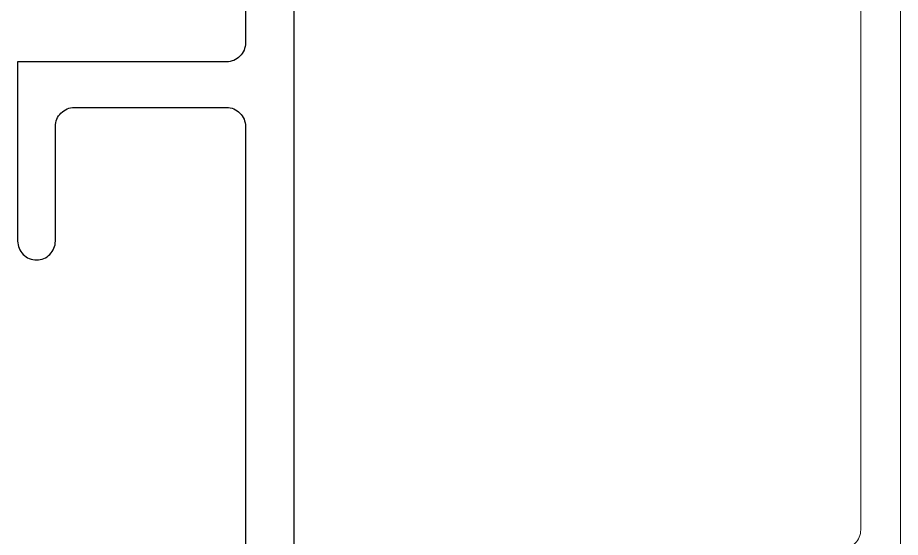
# Model space of a CAD drawing. Extents: x -138 to 168, y -127 to 80.
# Drawn here: x 2.018 to 3.467, y 48.348 to 49.2 of the extents above; entities that cross this region are included whole.
import ezdxf

# ---------------------------------------------------------------- set-up
doc = ezdxf.new("R2010")
doc.units = 0
doc.header["$MEASUREMENT"] = 0
doc.layers.get('0').update_dxf_attribs({"linetype": 'CONTINUOUS'})
doc.layers.add('ALUM-RED', color=1, linetype='CONTINUOUS', lineweight=9)
doc.layers.add('FRAME', color=1, linetype='CONTINUOUS')

# ---------------------------------------------------------------- blocks, each defined once
blk = doc.blocks.new('3809 BLOCK FRAME')
blk.add_lwpolyline([(-1.674, 0.454), (-4.425, 0.454)])
blk.add_lwpolyline([(-3.7713, 0.374), (-3.606, 0.374, -0.414214), (-3.575, 0.343), (-3.575, 0), (-3.281, 0, 0.414214), (-3.25, 0.031, 0.414214), (-3.281, 0.062), (-3.469, 0.062, -0.414214), (-3.5, 0.093), (-3.5, 0.343, -0.414214), (-3.469, 0.374), (-2.4167, 0.374, -0.5024)], format="xyb")

msp = doc.modelspace()

# ---------------------------------------------------------------- linework, layer by layer
at = {"layer": 'ALUM-RED'}
msp.add_lwpolyline([(3.3705, 48.329, 0.414214), (3.4015, 48.36), (3.4015, 49.987, 0.414214), (3.3915, 49.997), (2.8696, 49.997, 0.440011), (2.8597, 49.9861), (2.8698, 49.8707, -0.440011), (2.8389, 49.837), (2.6465, 49.837, -0.691708), (2.6333, 49.872), (2.697, 49.928, -0.395486), (2.7244, 49.9271), (2.7556, 49.8959, 0.198912), (2.7626, 49.893), (2.8007, 49.893, 0.440011), (2.8106, 49.9038), (2.7985, 50.0421, -0.440011), (2.8085, 50.053), (3.4565, 50.053, -0.414214), (3.4665, 50.043), (3.4665, 48.204, -0.414214)], format="xyb", dxfattribs=at)

# ---------------------------------------------------------------- block references
at = {"layer": 'FRAME', "rotation": 269.9999999999998}
msp.add_blockref('3809 BLOCK FRAME', (2.0175, 45.553), dxfattribs=at)

doc.saveas('drawing.dxf')
